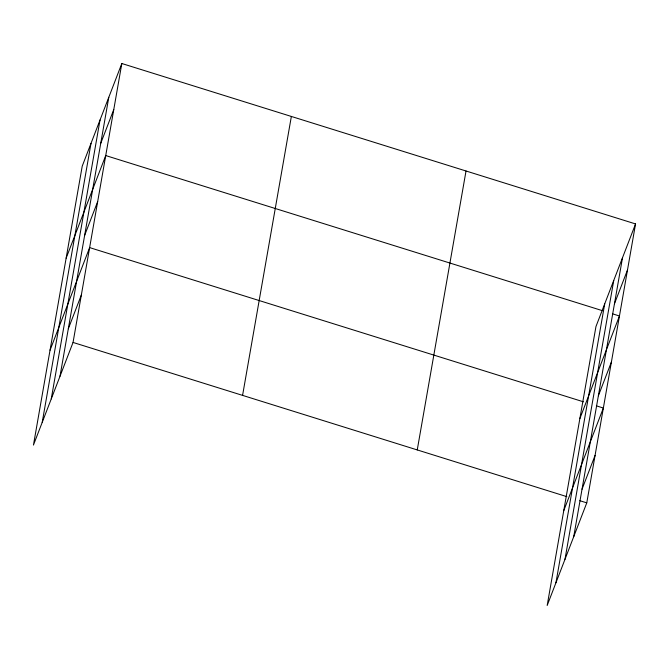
<?xml version="1.0" encoding="UTF-8"?>
<svg xmlns="http://www.w3.org/2000/svg" width="669" height="669" viewBox="0 0 669 669"><rect width="100%" height="100%" fill="white"/><g stroke="black" fill="none" stroke-linecap="round" stroke-linejoin="round"><path stroke-width="1" d="M42.214 422.348L90.992 143.417M51.245 398.941L100.024 120.01M60.009 376.229L108.788 97.298M121.825 63.513L82.228 166.138L33.45 445.069L73.046 342.444L121.825 63.513L635.55 223.931L586.772 502.862L547.175 605.487L595.954 326.556L635.55 223.931M242.579 395.379L291.358 116.448M417.247 449.928L466.025 170.996M555.939 582.774L604.717 303.843M564.971 559.368L613.749 280.436M573.734 536.647L622.513 257.724M100.743 143.317L113.78 109.532M66.131 258.184L105.727 155.559L602.501 310.692M84.645 235.363L97.682 201.578M50.033 350.23L89.638 247.605L583.41 401.801M68.305 328.805L81.342 295.021M614.468 303.743L627.505 269.958M579.856 418.602L619.452 315.985L612.47 313.803M598.37 395.789L611.407 362.004M563.758 510.656L603.354 408.031L596.38 405.849M582.03 489.231L595.067 455.447M73.046 342.444L566.827 496.641M579.789 500.688L586.772 502.862"/></g></svg>
